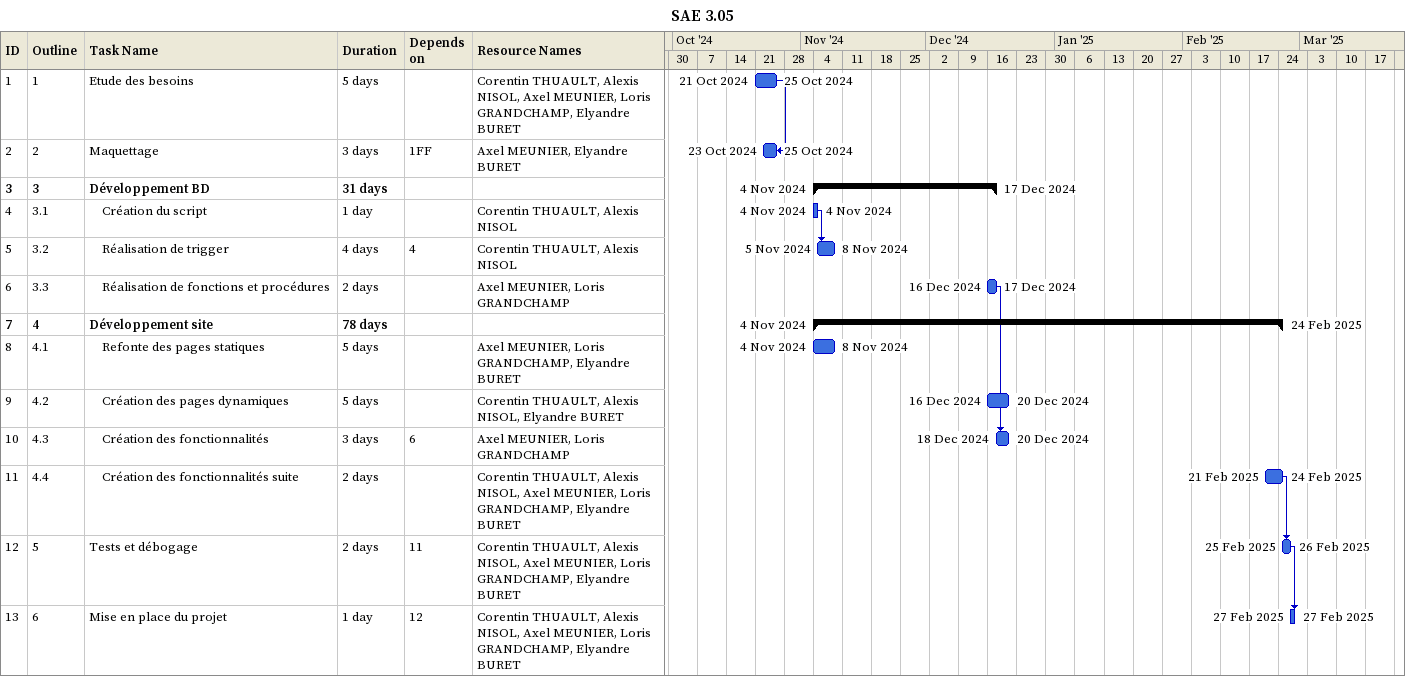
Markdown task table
SAE 3.05

| ID | WBS | Task | Duration | Start | Finish | Predecessors | Resources |
|---|---|---|---|---|---|---|---|
| 1 | 1 | Etude des besoins | 5d | 2024-10-21 | 2024-10-25 |  | Corentin THUAULT, Alexis NISOL, Axel MEUNIER, Loris GRANDCHAMP, Elyandre BURET |
| 2 | 2 | Maquettage | 3d | 2024-10-23 | 2024-10-25 | 1FF | Axel MEUNIER, Elyandre BURET |
| 3 | 3 | **Développement BD** | 31d | 2024-11-04 | 2024-12-17 |  |  |
| 4 | 3.1 | Création du script | 1d | 2024-11-04 | 2024-11-04 |  | Corentin THUAULT, Alexis NISOL |
| 5 | 3.2 | Réalisation de trigger | 4d | 2024-11-05 | 2024-11-08 | 4 | Corentin THUAULT, Alexis NISOL |
| 6 | 3.3 | Réalisation de fonctions et procédures | 2d | 2024-12-16 | 2024-12-17 |  | Axel MEUNIER, Loris GRANDCHAMP |
| 7 | 4 | **Développement site** | 78d | 2024-11-04 | 2025-02-24 |  |  |
| 8 | 4.1 | Refonte des pages statiques | 5d | 2024-11-04 | 2024-11-08 |  | Axel MEUNIER, Loris GRANDCHAMP, Elyandre BURET |
| 9 | 4.2 | Création des pages dynamiques | 5d | 2024-12-16 | 2024-12-20 |  | Corentin THUAULT, Alexis NISOL, Elyandre BURET |
| 10 | 4.3 | Création des fonctionnalités | 3d | 2024-12-18 | 2024-12-20 | 6 | Axel MEUNIER, Loris GRANDCHAMP |
| 11 | 4.4 | Création des fonctionnalités suite | 2d | 2025-02-21 | 2025-02-24 |  | Corentin THUAULT, Alexis NISOL, Axel MEUNIER, Loris GRANDCHAMP, Elyandre BURET |
| 12 | 5 | Tests et débogage | 2d | 2025-02-25 | 2025-02-26 | 11 | Corentin THUAULT, Alexis NISOL, Axel MEUNIER, Loris GRANDCHAMP, Elyandre BURET |
| 13 | 6 | Mise en place du projet | 1d | 2025-02-27 | 2025-02-27 | 12 | Corentin THUAULT, Alexis NISOL, Axel MEUNIER, Loris GRANDCHAMP, Elyandre BURET |
